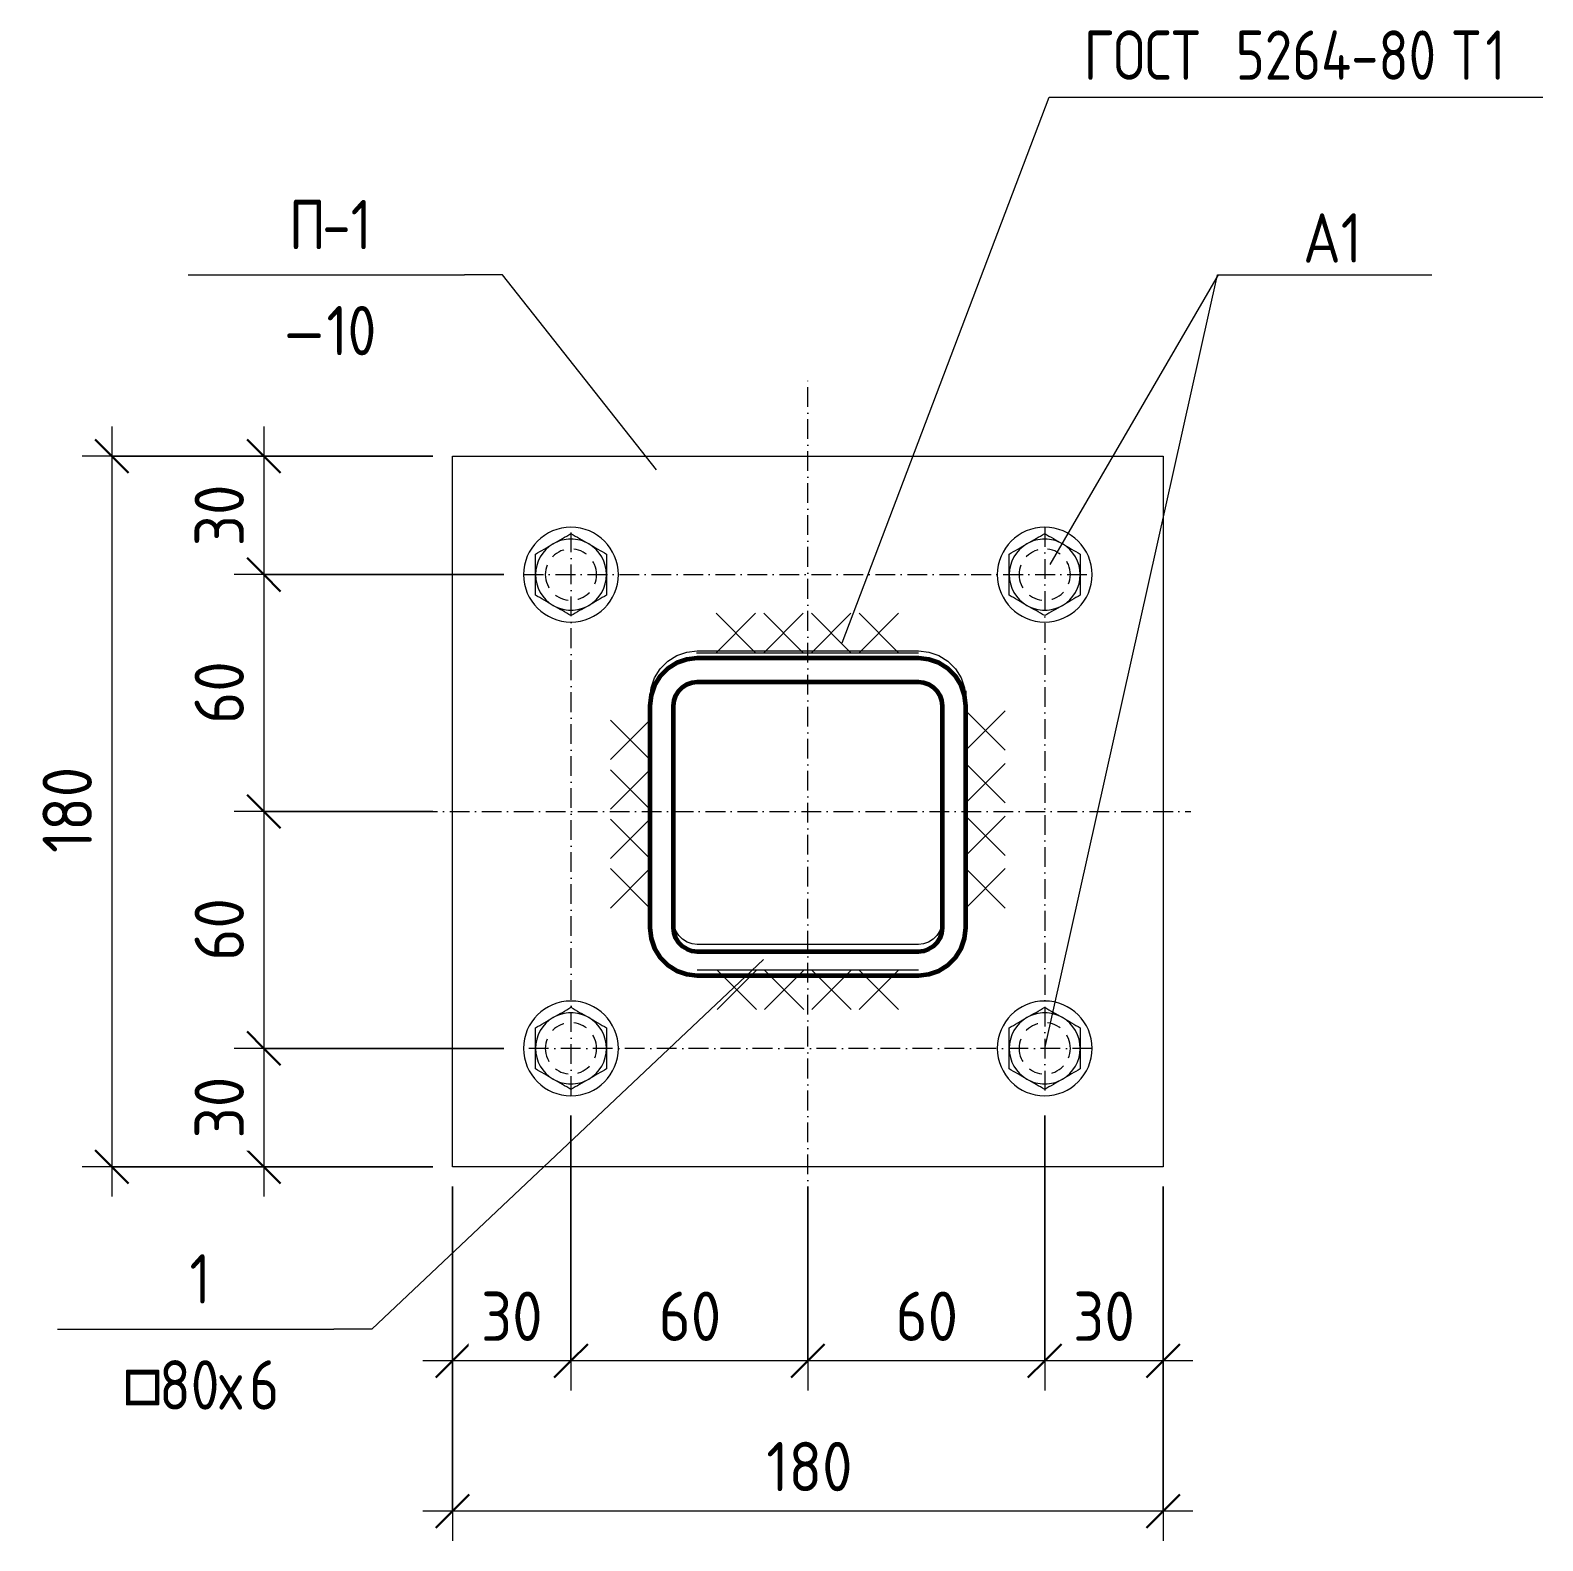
# Model space of a CAD drawing. Header units: millimetres. Extents: x 38797 to 82950, y -34477 to 2697.
# Drawn here: x 80761.9 to 81145.1, y 60 to 442.6 of the extents above; entities that cross this region are included whole.
import ezdxf

# ---------------------------------------------------------------- set-up
doc = ezdxf.new("R2010")
doc.units = ezdxf.units.MM
doc.linetypes.add('01 Штриховая _4 мм_', pattern=[6, 3.5, -2.5])
doc.linetypes.add('02 Штрихпунктирная _5 мм_', pattern=[8, 5, -1.5, 0, -1.5])
for name, color, linetype, lineweight in [('AA_Dim', 7, 'Continuous', 9), ('AA_Dim-5', 7, 'Continuous', 9), ('AA_Linii', 7, 'Continuous', 9), ('AA_Oformlenie', 7, 'Continuous', 9), ('AA_Vinoska', 7, 'Continuous', 9), ('AF_Balki', 7, 'Continuous', 20), ('KR_Detal', 7, 'Continuous', 20)]:
    doc.layers.add(name, color=color, linetype=linetype, lineweight=lineweight)
doc.styles.add('GOST Common_1', font='GOST_Common.ttf', dxfattribs={"width": 0.85, "height": 12.5})
doc.styles.add('ISOCPEUR_5', font='isocpeur.TTF', dxfattribs={"width": 0.9, "height": 12.5})
doc.styles.add('ISOCPEUR_7', font='isocpeur.TTF', dxfattribs={"width": 0.85, "height": 12.5})
doc.styles.add('ISOCPEUR_8', font='isocpeur.TTF', dxfattribs={"width": 0.85, "height": 12.5})
doc.dimstyles.new('01_Точн_3_знака__непрозр__2', dxfattribs={"dimscale": 304.8, "dimtxt": 12.534437, "dimasz": 0.027887, "dimexe": 0.024606, "dimexo": 0.016404, "dimgap": 0.004101, "dimtad": 1, "dimdec": 3, "dimrnd": 0.001, "dimdsep": 46, "dimtxsty": 'ISOCPEUR_5', "dimblk1": 'OBLIQUE', "dimblk2": 'OBLIQUE', "dimsah": 1, "dimcen": 0.09, "dimdle": 0.024606, "dimazin": 0, "dimtfac": 1, "dimtdec": 4, "dimtix": 1, "dimtmove": 0, "dimatfit": 3, "dimfxl": 1, "dimtvp": 1, "dimtfill": 1, "dimtolj": 1, "dimtzin": 0, "dimlwd": 18, "dimlwe": 18, "dimarcsym": 2})

# ---------------------------------------------------------------- blocks, each defined once
blk = doc.blocks.new('354_Прокат Лист _НесКаркас_РабПлоск_ - 354_Прокат Лист _НесКаркас_РабПлоск_-3866538-б-б')
at = {"layer": 'AF_Balki'}
for p, q in [((41085.06, 154.68), (41085.06, 334.68)), ((41085.06, 334.68), (41265.06, 334.68)), ((41265.06, 334.68), (41265.06, 154.68)), ((41265.06, 154.68), (41085.06, 154.68))]:
    blk.add_line(p, q, dxfattribs=at)
blk = doc.blocks.new('354_Анкер клиновой _СоедНесК_РабПлоск_ - M12x120_20-3789180-б-б')
at = {"layer": 'KR_Detal'}
for start, end in [(120, 180), (90, 120), (60, 90), (360, 60), (180, 240), (300, 360), (240, 270), (270, 300)]:
    blk.add_arc((41235.06, 304.68), 9, start, end, dxfattribs=at)
for points in [[(41230.56, 312.48), (41231.35, 312.93), (41232.89, 313.82), (41234.35, 314.67), (41235.06, 315.08)], [(41235.06, 315.08), (41235.77, 314.67), (41237.24, 313.82), (41238.77, 312.93), (41239.56, 312.48)], [(41226.06, 309.88), (41226.77, 310.29), (41228.24, 311.14), (41229.77, 312.02), (41230.56, 312.48)], [(41239.56, 312.48), (41240.35, 312.02), (41241.89, 311.14), (41243.35, 310.29), (41244.06, 309.88)], [(41226.06, 304.68), (41226.06, 305.59), (41226.06, 307.37), (41226.06, 309.06), (41226.06, 309.88)], [(41244.06, 309.88), (41244.06, 309.06), (41244.06, 307.37), (41244.06, 305.59), (41244.06, 304.68)], [(41226.06, 299.49), (41226.06, 300.31), (41226.06, 302), (41226.06, 303.78), (41226.06, 304.68)], [(41244.06, 304.68), (41244.06, 303.78), (41244.06, 302), (41244.06, 300.31), (41244.06, 299.49)], [(41230.56, 296.89), (41229.77, 297.34), (41228.24, 298.23), (41226.77, 299.08), (41226.06, 299.49)], [(41244.06, 299.49), (41243.35, 299.08), (41241.89, 298.23), (41240.35, 297.34), (41239.56, 296.89)], [(41235.06, 294.29), (41234.35, 294.7), (41232.89, 295.55), (41231.35, 296.44), (41230.56, 296.89)], [(41239.56, 296.89), (41238.77, 296.44), (41237.24, 295.55), (41235.77, 294.7), (41235.06, 294.29)]]:
    blk.add_open_spline(points, degree=3, dxfattribs=at)
blk = doc.blocks.new('354_Анкер клиновой _СоедНесК_РабПлоск_ - M12x120_20-3803632-б-б')
at = {"layer": 'KR_Detal'}
for start, end in [(120, 180), (90, 120), (60, 90), (0, 60), (180, 240), (300, 0), (240, 270), (270, 300)]:
    blk.add_arc((41235.06, 184.68), 9, start, end, dxfattribs=at)
for points in [[(41226.06, 189.88), (41226.77, 190.29), (41228.24, 191.14), (41229.77, 192.02), (41230.56, 192.48)], [(41230.56, 192.48), (41231.35, 192.93), (41232.89, 193.82), (41234.35, 194.67), (41235.06, 195.08)], [(41235.06, 195.08), (41235.77, 194.67), (41237.24, 193.82), (41238.77, 192.93), (41239.56, 192.48)], [(41239.56, 192.48), (41240.35, 192.02), (41241.89, 191.14), (41243.35, 190.29), (41244.06, 189.88)], [(41226.06, 184.68), (41226.06, 185.59), (41226.06, 187.37), (41226.06, 189.06), (41226.06, 189.88)], [(41244.06, 189.88), (41244.06, 189.06), (41244.06, 187.37), (41244.06, 185.59), (41244.06, 184.68)], [(41226.06, 179.49), (41226.06, 180.31), (41226.06, 182), (41226.06, 183.78), (41226.06, 184.68)], [(41244.06, 184.68), (41244.06, 183.78), (41244.06, 182), (41244.06, 180.31), (41244.06, 179.49)], [(41230.56, 176.89), (41229.77, 177.34), (41228.24, 178.23), (41226.77, 179.08), (41226.06, 179.49)], [(41235.06, 174.29), (41234.35, 174.7), (41232.89, 175.55), (41231.35, 176.44), (41230.56, 176.89)], [(41239.56, 176.89), (41238.77, 176.44), (41237.24, 175.55), (41235.77, 174.7), (41235.06, 174.29)], [(41244.06, 179.49), (41243.35, 179.08), (41241.89, 178.23), (41240.35, 177.34), (41239.56, 176.89)]]:
    blk.add_open_spline(points, degree=3, dxfattribs=at)
blk = doc.blocks.new('354_Анкер клиновой _СоедНесК_РабПлоск_ - M12x120_20-V89-б-б')
at = {"layer": 'KR_Detal'}
for start, end in [(120, 180), (90, 120), (60, 90), (360, 60), (180, 240), (300, 360), (240, 270), (270, 300)]:
    blk.add_arc((41115.06, 304.68), 9, start, end, dxfattribs=at)
for points in [[(41110.56, 312.48), (41111.35, 312.93), (41112.89, 313.82), (41114.35, 314.67), (41115.06, 315.08)], [(41115.06, 315.08), (41115.77, 314.67), (41117.24, 313.82), (41118.77, 312.93), (41119.56, 312.48)], [(41106.06, 309.88), (41106.77, 310.29), (41108.24, 311.14), (41109.77, 312.02), (41110.56, 312.48)], [(41119.56, 312.48), (41120.35, 312.02), (41121.89, 311.14), (41123.35, 310.29), (41124.06, 309.88)], [(41106.06, 304.68), (41106.06, 305.59), (41106.06, 307.37), (41106.06, 309.06), (41106.06, 309.88)], [(41124.06, 309.88), (41124.06, 309.06), (41124.06, 307.37), (41124.06, 305.59), (41124.06, 304.68)], [(41106.06, 299.49), (41106.06, 300.31), (41106.06, 302), (41106.06, 303.78), (41106.06, 304.68)], [(41124.06, 304.68), (41124.06, 303.78), (41124.06, 302), (41124.06, 300.31), (41124.06, 299.49)], [(41110.56, 296.89), (41109.77, 297.34), (41108.24, 298.23), (41106.77, 299.08), (41106.06, 299.49)], [(41124.06, 299.49), (41123.35, 299.08), (41121.89, 298.23), (41120.35, 297.34), (41119.56, 296.89)], [(41115.06, 294.29), (41114.35, 294.7), (41112.89, 295.55), (41111.35, 296.44), (41110.56, 296.89)], [(41119.56, 296.89), (41118.77, 296.44), (41117.24, 295.55), (41115.77, 294.7), (41115.06, 294.29)]]:
    blk.add_open_spline(points, degree=3, dxfattribs=at)
blk = doc.blocks.new('354_Анкер клиновой _СоедНесК_РабПлоск_ - M12x120_20-V91-б-б')
at = {"layer": 'KR_Detal'}
for start, end in [(120, 180), (90, 120), (60, 90), (0, 60), (180, 240), (300, 0), (240, 270), (270, 300)]:
    blk.add_arc((41115.06, 184.68), 9, start, end, dxfattribs=at)
for points in [[(41106.06, 189.88), (41106.77, 190.29), (41108.24, 191.14), (41109.77, 192.02), (41110.56, 192.48)], [(41110.56, 192.48), (41111.35, 192.93), (41112.89, 193.82), (41114.35, 194.67), (41115.06, 195.08)], [(41115.06, 195.08), (41115.77, 194.67), (41117.24, 193.82), (41118.77, 192.93), (41119.56, 192.48)], [(41119.56, 192.48), (41120.35, 192.02), (41121.89, 191.14), (41123.35, 190.29), (41124.06, 189.88)], [(41106.06, 184.68), (41106.06, 185.59), (41106.06, 187.37), (41106.06, 189.06), (41106.06, 189.88)], [(41124.06, 189.88), (41124.06, 189.06), (41124.06, 187.37), (41124.06, 185.59), (41124.06, 184.68)], [(41106.06, 179.49), (41106.06, 180.31), (41106.06, 182), (41106.06, 183.78), (41106.06, 184.68)], [(41124.06, 184.68), (41124.06, 183.78), (41124.06, 182), (41124.06, 180.31), (41124.06, 179.49)], [(41110.56, 176.89), (41109.77, 177.34), (41108.24, 178.23), (41106.77, 179.08), (41106.06, 179.49)], [(41115.06, 174.29), (41114.35, 174.7), (41112.89, 175.55), (41111.35, 176.44), (41110.56, 176.89)], [(41119.56, 176.89), (41118.77, 176.44), (41117.24, 175.55), (41115.77, 174.7), (41115.06, 174.29)], [(41124.06, 179.49), (41123.35, 179.08), (41121.89, 178.23), (41120.35, 177.34), (41119.56, 176.89)]]:
    blk.add_open_spline(points, degree=3, dxfattribs=at)
blk = doc.blocks.new('354_Шайба_ГОСТ 11371-78_СоедНесК_РабПлоск_ - Шайба_ГОСТ 11371-78-3791985-б-б')
at = {"layer": 'KR_Detal'}
for start, end in [(360, 180), (180, 0)]:
    blk.add_arc((41235.06, 304.68), 12, start, end, dxfattribs=at)
at = {"layer": 'KR_Detal', "linetype": '01 Штриховая _4 мм_', "lineweight": 9}
for start, end in [(0, 180), (180, 0)]:
    blk.add_arc((41235.06, 304.68), 6.5, start, end, dxfattribs=at)
blk = doc.blocks.new('354_Шайба_ГОСТ 11371-78_СоедНесК_РабПлоск_ - Шайба_ГОСТ 11371-78-3803743-б-б')
at = {"layer": 'KR_Detal'}
for start, end in [(360, 180), (180, 360)]:
    blk.add_arc((41235.06, 184.68), 12, start, end, dxfattribs=at)
at = {"layer": 'KR_Detal', "linetype": '01 Штриховая _4 мм_', "lineweight": 9}
for start, end in [(0, 180), (180, 0)]:
    blk.add_arc((41235.06, 184.68), 6.5, start, end, dxfattribs=at)
blk = doc.blocks.new('354_Шайба_ГОСТ 11371-78_СоедНесК_РабПлоск_ - Шайба_ГОСТ 11371-78-V90-б-б')
at = {"layer": 'KR_Detal'}
for start, end in [(360, 180), (180, 360)]:
    blk.add_arc((41115.06, 304.68), 12, start, end, dxfattribs=at)
at = {"layer": 'KR_Detal', "linetype": '01 Штриховая _4 мм_', "lineweight": 9}
for start, end in [(0, 180), (180, 0)]:
    blk.add_arc((41115.06, 304.68), 6.5, start, end, dxfattribs=at)
blk = doc.blocks.new('354_Шайба_ГОСТ 11371-78_СоедНесК_РабПлоск_ - Шайба_ГОСТ 11371-78-V92-б-б')
at = {"layer": 'KR_Detal'}
for start, end in [(0, 180), (180, 0)]:
    blk.add_arc((41115.06, 184.68), 12, start, end, dxfattribs=at)
at = {"layer": 'KR_Detal', "linetype": '01 Штриховая _4 мм_', "lineweight": 9}
for start, end in [(0, 180), (180, 0)]:
    blk.add_arc((41115.06, 184.68), 6.5, start, end, dxfattribs=at)
blk = doc.blocks.new('Последовательность узлов - Сплошная 2мм М5-2304530-б-б')
at = {"layer": 'AA_Oformlenie'}
for p, q in [((41215.06, 275.21), (41215.06, 255.21)), ((41225.06, 270.21), (41215.06, 260.21)), ((41225.06, 260.21), (41215.06, 270.21)), ((41215.06, 261.87), (41215.06, 241.87)), ((41225.06, 256.87), (41215.06, 246.87)), ((41225.06, 246.87), (41215.06, 256.87)), ((41215.06, 248.54), (41215.06, 228.54)), ((41225.06, 243.54), (41215.06, 233.54)), ((41225.06, 233.54), (41215.06, 243.54)), ((41215.06, 235.21), (41215.06, 215.21)), ((41225.06, 230.21), (41215.06, 220.21)), ((41225.06, 220.21), (41215.06, 230.21))]:
    blk.add_line(p, q, dxfattribs=at)
blk = doc.blocks.new('Последовательность узлов - Сплошная 2мм М5-V93-б-б')
at = {"layer": 'AA_Oformlenie'}
for p, q in [((41151.82, 294.88), (41161.82, 284.88)), ((41161.82, 294.88), (41151.82, 284.88)), ((41163.9, 294.88), (41173.9, 284.88)), ((41173.9, 294.88), (41163.9, 284.88)), ((41175.98, 294.88), (41185.98, 284.88)), ((41185.98, 294.88), (41175.98, 284.88)), ((41188.06, 294.88), (41198.06, 284.88)), ((41198.06, 294.88), (41188.06, 284.88)), ((41146.82, 284.88), (41166.82, 284.88)), ((41158.9, 284.88), (41178.9, 284.88)), ((41170.98, 284.88), (41190.98, 284.88)), ((41183.06, 284.88), (41203.06, 284.88))]:
    blk.add_line(p, q, dxfattribs=at)
blk = doc.blocks.new('Последовательность узлов - Сплошная 2мм М5-V94-б-б')
at = {"layer": 'AA_Oformlenie'}
for p, q in [((41135.06, 252.82), (41135.06, 272.82)), ((41125.06, 257.82), (41135.06, 267.82)), ((41125.06, 267.82), (41135.06, 257.82)), ((41135.06, 240.28), (41135.06, 260.28)), ((41125.06, 245.28), (41135.06, 255.28)), ((41125.06, 255.28), (41135.06, 245.28)), ((41135.06, 227.74), (41135.06, 247.74)), ((41125.06, 232.74), (41135.06, 242.74)), ((41125.06, 242.74), (41135.06, 232.74)), ((41135.06, 215.21), (41135.06, 235.21)), ((41125.06, 220.21), (41135.06, 230.21)), ((41125.06, 230.21), (41135.06, 220.21))]:
    blk.add_line(p, q, dxfattribs=at)
blk = doc.blocks.new('Последовательность узлов - Сплошная 2мм М5-V95-б-б')
at = {"layer": 'AA_Oformlenie'}
for p, q in [((41167.06, 204.5), (41147.06, 204.5)), ((41162.06, 194.5), (41152.06, 204.5)), ((41152.06, 194.5), (41162.06, 204.5)), ((41179.06, 204.5), (41159.06, 204.5)), ((41174.06, 194.5), (41164.06, 204.5)), ((41164.06, 194.5), (41174.06, 204.5)), ((41191.06, 204.5), (41171.06, 204.5)), ((41186.06, 194.5), (41176.06, 204.5)), ((41176.06, 194.5), (41186.06, 204.5)), ((41203.06, 204.5), (41183.06, 204.5)), ((41198.06, 194.5), (41188.06, 204.5)), ((41188.06, 194.5), (41198.06, 204.5))]:
    blk.add_line(p, q, dxfattribs=at)
blk = doc.blocks.new('DIMBLOCK74-б-б')
at = {"layer": 'AA_Dim-5', "lineweight": 18}
for p, q in [((81018.92, 167.68), (81018.92, 98.04)), ((81018.92, 105.54), (81018.92, 167.68)), ((81048.92, 149.68), (81048.92, 98.04)), ((81048.92, 105.54), (81048.92, 149.68)), ((81056.42, 105.54), (81018.92, 105.54))]:
    blk.add_line(p, q, dxfattribs=at)
at = {"layer": 'AA_Dim-5', "lineweight": 30}
for p, q in [((81018.92, 105.54), (81023.17, 109.79)), ((81048.92, 105.54), (81053.17, 109.79)), ((81018.92, 105.54), (81014.67, 101.29)), ((81048.92, 105.54), (81044.67, 101.29))]:
    blk.add_line(p, q, dxfattribs=at)
at = {"layer": 'AA_Dim-5', "color": 0, "lineweight": 18, "insert": (81026.12, 123.07), "char_height": 12.5, "width": 18.7307, "attachment_point": 1, "line_spacing_factor": 1.135194, "style": 'ISOCPEUR_5', "bg_fill": 3, "box_fill_scale": 1.25, "bg_fill_color": 256, "bg_fill_true_color": 13158600, "bg_fill_transparency": 0}
blk.add_mtext('30', dxfattribs=at)
blk = doc.blocks.new('_Oblique')
at = {"color": 0, "linetype": 'ByBlock', "lineweight": -2}
blk.add_line((-0.5, -0.5), (0.5, 0.5), dxfattribs=at)
blk = doc.blocks.new('DIMBLOCK75-б-б')
at = {"layer": 'AA_Dim-5', "lineweight": 18}
for p, q in [((81018.92, 167.68), (81018.92, 98.04)), ((81018.92, 105.54), (81018.92, 167.68)), ((80958.92, 149.68), (80958.92, 98.04)), ((80958.92, 105.54), (80958.92, 149.68)), ((81018.92, 105.54), (80958.92, 105.54))]:
    blk.add_line(p, q, dxfattribs=at)
at = {"layer": 'AA_Dim-5', "lineweight": 30}
for p, q in [((80958.92, 105.54), (80963.17, 109.79)), ((81018.92, 105.54), (81023.17, 109.79)), ((80958.92, 105.54), (80954.67, 101.29)), ((81018.92, 105.54), (81014.67, 101.29))]:
    blk.add_line(p, q, dxfattribs=at)
at = {"layer": 'AA_Dim-5', "color": 0, "lineweight": 18, "insert": (80981.12, 123.07), "char_height": 12.5, "width": 18.7307, "attachment_point": 1, "line_spacing_factor": 1.135194, "style": 'ISOCPEUR_5', "bg_fill": 3, "box_fill_scale": 1.25, "bg_fill_color": 256, "bg_fill_true_color": 13158600, "bg_fill_transparency": 0}
blk.add_mtext('60', dxfattribs=at)
blk = doc.blocks.new('DIMBLOCK76-б-б')
at = {"layer": 'AA_Dim-5', "lineweight": 18}
for p, q in [((80898.92, 167.68), (80898.92, 98.04)), ((80898.92, 105.54), (80898.92, 167.68)), ((80958.92, 149.68), (80958.92, 98.04)), ((80958.92, 105.54), (80958.92, 149.68)), ((80958.92, 105.54), (80898.92, 105.54))]:
    blk.add_line(p, q, dxfattribs=at)
at = {"layer": 'AA_Dim-5', "lineweight": 30}
for p, q in [((80898.92, 105.54), (80903.17, 109.79)), ((80958.92, 105.54), (80963.17, 109.79)), ((80898.92, 105.54), (80894.67, 101.29)), ((80958.92, 105.54), (80954.67, 101.29))]:
    blk.add_line(p, q, dxfattribs=at)
at = {"layer": 'AA_Dim-5', "color": 0, "lineweight": 18, "insert": (80921.12, 123.07), "char_height": 12.5, "width": 18.7307, "attachment_point": 1, "line_spacing_factor": 1.135194, "style": 'ISOCPEUR_5', "bg_fill": 3, "box_fill_scale": 1.25, "bg_fill_color": 256, "bg_fill_true_color": 13158600, "bg_fill_transparency": 0}
blk.add_mtext('60', dxfattribs=at)
blk = doc.blocks.new('DIMBLOCK77-б-б')
at = {"layer": 'AA_Dim-5', "lineweight": 18}
for p, q in [((80898.92, 167.68), (80898.92, 98.04)), ((80898.92, 105.54), (80898.92, 167.68)), ((80868.92, 149.68), (80868.92, 98.04)), ((80868.92, 105.54), (80868.92, 149.68)), ((80898.92, 105.54), (80861.42, 105.54))]:
    blk.add_line(p, q, dxfattribs=at)
at = {"layer": 'AA_Dim-5', "lineweight": 30}
for p, q in [((80868.92, 105.54), (80873.17, 109.79)), ((80898.92, 105.54), (80903.17, 109.79)), ((80868.92, 105.54), (80864.67, 101.29)), ((80898.92, 105.54), (80894.67, 101.29))]:
    blk.add_line(p, q, dxfattribs=at)
at = {"layer": 'AA_Dim-5', "color": 0, "lineweight": 18, "insert": (80876.12, 123.07), "char_height": 12.5, "width": 18.7307, "attachment_point": 1, "line_spacing_factor": 1.135194, "style": 'ISOCPEUR_5', "bg_fill": 3, "box_fill_scale": 1.25, "bg_fill_color": 256, "bg_fill_true_color": 13158600, "bg_fill_transparency": 0}
blk.add_mtext('30', dxfattribs=at)
blk = doc.blocks.new('DIMBLOCK78-б-б')
at = {"layer": 'AA_Dim-5', "lineweight": 18}
for p, q in [((80868.92, 149.68), (80868.92, 59.96)), ((80868.92, 67.46), (80868.92, 149.68)), ((81048.92, 149.68), (81048.92, 59.96)), ((81048.92, 67.46), (81048.92, 149.68)), ((81056.42, 67.46), (80861.42, 67.46))]:
    blk.add_line(p, q, dxfattribs=at)
at = {"layer": 'AA_Dim-5', "lineweight": 30}
for p, q in [((80868.92, 67.46), (80873.17, 71.71)), ((81048.92, 67.46), (81053.17, 71.71)), ((80868.92, 67.46), (80864.67, 63.21)), ((81048.92, 67.46), (81044.67, 63.21))]:
    blk.add_line(p, q, dxfattribs=at)
at = {"layer": 'AA_Dim-5', "color": 0, "lineweight": 18, "insert": (80948.4, 85), "char_height": 12.5, "width": 25.2581, "attachment_point": 1, "line_spacing_factor": 1.135194, "style": 'ISOCPEUR_5', "bg_fill": 3, "box_fill_scale": 1.25, "bg_fill_color": 256, "bg_fill_true_color": 13158600, "bg_fill_transparency": 0}
blk.add_mtext('180', dxfattribs=at)
blk = doc.blocks.new('DIMBLOCK79-б-б')
at = {"layer": 'AA_Dim-5', "lineweight": 18}
for p, q in [((80821.12, 342.18), (80821.12, 304.68)), ((80863.92, 334.68), (80813.62, 334.68)), ((80821.12, 334.68), (80863.92, 334.68)), ((80881.92, 304.68), (80813.62, 304.68)), ((80821.12, 304.68), (80881.92, 304.68))]:
    blk.add_line(p, q, dxfattribs=at)
at = {"layer": 'AA_Dim-5', "lineweight": 30}
for p, q in [((80821.12, 334.68), (80816.87, 338.93)), ((80821.12, 334.68), (80825.37, 330.43)), ((80821.12, 304.68), (80816.87, 308.93)), ((80821.12, 304.68), (80825.37, 300.43))]:
    blk.add_line(p, q, dxfattribs=at)
at = {"layer": 'AA_Dim-5', "color": 0, "lineweight": 18, "insert": (80803.58, 311.88), "char_height": 12.5, "width": 18.7307, "attachment_point": 1, "rotation": 90, "line_spacing_factor": 1.135194, "style": 'ISOCPEUR_5', "bg_fill": 3, "box_fill_scale": 1.25, "bg_fill_color": 256, "bg_fill_true_color": 13158600, "bg_fill_transparency": 0}
blk.add_mtext('30', dxfattribs=at)
blk = doc.blocks.new('DIMBLOCK80-б-б')
at = {"layer": 'AA_Dim-5', "lineweight": 30}
for p, q in [((80821.12, 304.68), (80816.87, 308.93)), ((80821.12, 304.68), (80825.37, 300.43)), ((80821.12, 244.68), (80816.87, 248.93)), ((80821.12, 244.68), (80825.37, 240.43))]:
    blk.add_line(p, q, dxfattribs=at)
at = {"layer": 'AA_Dim-5', "lineweight": 18}
for p, q in [((80881.92, 304.68), (80813.62, 304.68)), ((80821.12, 304.68), (80821.12, 244.68)), ((80821.12, 304.68), (80881.92, 304.68)), ((80863.92, 244.68), (80813.62, 244.68)), ((80821.12, 244.68), (80863.92, 244.68))]:
    blk.add_line(p, q, dxfattribs=at)
at = {"layer": 'AA_Dim-5', "color": 0, "lineweight": 18, "insert": (80803.58, 266.88), "char_height": 12.5, "width": 18.7307, "attachment_point": 1, "rotation": 90, "line_spacing_factor": 1.135194, "style": 'ISOCPEUR_5', "bg_fill": 3, "box_fill_scale": 1.25, "bg_fill_color": 256, "bg_fill_true_color": 13158600, "bg_fill_transparency": 0}
blk.add_mtext('60', dxfattribs=at)
blk = doc.blocks.new('DIMBLOCK81-б-б')
at = {"layer": 'AA_Dim-5', "lineweight": 30}
for p, q in [((80821.12, 244.68), (80816.87, 248.93)), ((80821.12, 244.68), (80825.37, 240.43)), ((80821.12, 184.68), (80816.87, 188.93)), ((80821.12, 184.68), (80825.37, 180.43))]:
    blk.add_line(p, q, dxfattribs=at)
at = {"layer": 'AA_Dim-5', "lineweight": 18}
for p, q in [((80863.92, 244.68), (80813.62, 244.68)), ((80821.12, 244.68), (80821.12, 184.68)), ((80821.12, 244.68), (80863.92, 244.68)), ((80881.92, 184.68), (80813.62, 184.68)), ((80821.12, 184.68), (80881.92, 184.68))]:
    blk.add_line(p, q, dxfattribs=at)
at = {"layer": 'AA_Dim-5', "color": 0, "lineweight": 18, "insert": (80803.58, 206.88), "char_height": 12.5, "width": 18.7307, "attachment_point": 1, "rotation": 90, "line_spacing_factor": 1.135194, "style": 'ISOCPEUR_5', "bg_fill": 3, "box_fill_scale": 1.25, "bg_fill_color": 256, "bg_fill_true_color": 13158600, "bg_fill_transparency": 0}
blk.add_mtext('60', dxfattribs=at)
blk = doc.blocks.new('DIMBLOCK82-б-б')
at = {"layer": 'AA_Dim-5', "lineweight": 30}
for p, q in [((80821.12, 184.68), (80816.87, 188.93)), ((80821.12, 184.68), (80825.37, 180.43)), ((80821.12, 154.68), (80816.87, 158.93)), ((80821.12, 154.68), (80825.37, 150.43))]:
    blk.add_line(p, q, dxfattribs=at)
at = {"layer": 'AA_Dim-5', "lineweight": 18}
for p, q in [((80881.92, 184.68), (80813.62, 184.68)), ((80821.12, 184.68), (80821.12, 147.18)), ((80821.12, 184.68), (80881.92, 184.68)), ((80863.92, 154.68), (80813.62, 154.68)), ((80821.12, 154.68), (80863.92, 154.68))]:
    blk.add_line(p, q, dxfattribs=at)
at = {"layer": 'AA_Dim-5', "color": 0, "lineweight": 18, "insert": (80803.58, 161.88), "char_height": 12.5, "width": 18.7307, "attachment_point": 1, "rotation": 90, "line_spacing_factor": 1.135194, "style": 'ISOCPEUR_5', "bg_fill": 3, "box_fill_scale": 1.25, "bg_fill_color": 256, "bg_fill_true_color": 13158600, "bg_fill_transparency": 0}
blk.add_mtext('30', dxfattribs=at)
blk = doc.blocks.new('DIMBLOCK83-б-б')
at = {"layer": 'AA_Dim-5', "lineweight": 18}
for p, q in [((80782.61, 342.18), (80782.61, 147.18)), ((80863.92, 334.68), (80775.11, 334.68)), ((80782.61, 334.68), (80863.92, 334.68)), ((80863.92, 154.68), (80775.11, 154.68)), ((80782.61, 154.68), (80863.92, 154.68))]:
    blk.add_line(p, q, dxfattribs=at)
at = {"layer": 'AA_Dim-5', "lineweight": 30}
for p, q in [((80782.61, 334.68), (80778.36, 338.93)), ((80782.61, 334.68), (80786.86, 330.43)), ((80782.61, 154.68), (80778.36, 158.93)), ((80782.61, 154.68), (80786.86, 150.43))]:
    blk.add_line(p, q, dxfattribs=at)
at = {"layer": 'AA_Dim-5', "color": 0, "lineweight": 18, "insert": (80765.07, 234.16), "char_height": 12.5, "width": 25.2581, "attachment_point": 1, "rotation": 90, "line_spacing_factor": 1.135194, "style": 'ISOCPEUR_5', "bg_fill": 3, "box_fill_scale": 1.25, "bg_fill_color": 256, "bg_fill_true_color": 13158600, "bg_fill_transparency": 0}
blk.add_mtext('180', dxfattribs=at)
blk = doc.blocks.new('044_М_Универсальная с полкой - Марка-3841701-б-б')
at = {"layer": 'AA_Vinoska'}
blk.add_line((41283.1, 380.62), (41333.1, 380.62), dxfattribs=at)
blk = doc.blocks.new('043_М_Балки_Полка - Позиция_Наименование_дп14-3841353-б-б')
at = {"layer": 'AA_Vinoska'}
blk.add_line((41018.1, 380.62), (41088.1, 380.62), dxfattribs=at)
blk = doc.blocks.new('010_Текст с выноской - Текст 2 строки-3808361-б-б')
at = {"layer": 'AA_Vinoska'}
blk.add_line((41236.22, 425.62), (41361.22, 425.62), dxfattribs=at)

msp = doc.modelspace()

# ---------------------------------------------------------------- linework, layer by layer
at = {"layer": 'AA_Linii', "linetype": '02 Штрихпунктирная _5 мм_', "lineweight": 20}
for p, q in [((80958.9292, 144.6842), (80958.9292, 354.6842)), ((80898.9292, 172.6842), (80898.9292, 316.6842)), ((81018.9292, 316.6842), (81018.9292, 172.6842)), ((80886.9292, 304.6842), (81030.9292, 304.6842)), ((80843.9292, 244.6842), (81055.9165, 244.6842)), ((81030.9292, 184.6842), (80886.9292, 184.6842))]:
    msp.add_line(p, q, dxfattribs=at)
at = {"layer": 'AA_Vinoska'}
for p, q in [((80967.6071, 287.4032), (81020.0788, 425.615)), ((80881.5452, 380.6249), (80871.9547, 380.6249)), ((81018.9206, 184.6842), (81062.6833, 380.6249)), ((81020.3379, 307.247), (81062.9051, 380.6249)), ((81062.6833, 380.6249), (81066.9591, 380.6249)), ((81062.9051, 380.6249), (81066.9591, 380.6249)), ((80848.485, 113.5693), (80838.8216, 113.5693))]:
    msp.add_line(p, q, dxfattribs=at)
at = {"layer": 'AF_Balki'}
for p, q in [((80930.9206, 285.3613), (80986.9206, 285.3613)), ((80918.9206, 273.3048), (80918.9206, 271.4698)), ((80998.9206, 271.4698), (80998.9206, 273.3048)), ((80986.9206, 211.0129), (80930.9206, 211.0129))]:
    msp.add_line(p, q, dxfattribs=at)
at = {"layer": 'AF_Balki', "lineweight": 60}
for p, q in [((80986.9206, 283.5263), (80930.9206, 283.5263)), ((80930.9206, 277.498), (80986.9206, 277.498)), ((80918.9206, 271.4698), (80918.9206, 215.2062)), ((80924.9206, 215.2062), (80924.9206, 271.4698)), ((80992.9206, 271.4698), (80992.9206, 215.2062)), ((80998.9206, 215.2062), (80998.9206, 271.4698)), ((80986.9206, 209.1779), (80930.9206, 209.1779)), ((80930.9206, 203.1497), (80986.9206, 203.1497))]:
    msp.add_line(p, q, dxfattribs=at)
at = {"layer": 'AF_Balki', "flags": 128}
for points in [[(80918.9206, 273.3048), (80919.2214, 275.9876), (80920.1089, 278.5359), (80921.5386, 280.8219), (80923.4387, 282.7309), (80925.714, 284.1673), (80928.2503, 285.059), (80930.9206, 285.3613)], [(80986.9206, 285.3613), (80989.5908, 285.059), (80992.1272, 284.1673), (80994.4025, 282.7309), (80996.3026, 280.8219), (80997.7322, 278.5359), (80998.6197, 275.9876), (80998.9206, 273.3048)], [(80930.9206, 211.0129), (80929.5854, 211.1641), (80928.3173, 211.6099), (80927.1796, 212.3281), (80926.2296, 213.2826), (80925.5148, 214.4256), (80925.071, 215.6997), (80924.9378, 216.5914)], [(80992.9034, 216.5914), (80992.7701, 215.6997), (80992.3264, 214.4256), (80991.6116, 213.2826), (80990.6615, 212.3281), (80989.5239, 211.6099), (80988.2557, 211.1641), (80986.9206, 211.0129)]]:
    msp.add_lwpolyline(points, dxfattribs=at)
at = {"layer": 'AF_Balki', "lineweight": 60, "flags": 128}
for points in [[(80930.9206, 283.5263), (80928.2503, 283.224), (80925.714, 282.3323), (80923.4387, 280.8959), (80921.5386, 278.9869), (80920.1089, 276.7009), (80919.2214, 274.1526), (80918.9206, 271.4698)], [(80998.9206, 271.4698), (80998.6197, 274.1526), (80997.7322, 276.7009), (80996.3026, 278.9869), (80994.4025, 280.8959), (80992.1272, 282.3323), (80989.5908, 283.224), (80986.9206, 283.5263)], [(80924.9206, 271.4698), (80925.071, 272.8112), (80925.5148, 274.0853), (80926.2296, 275.2283), (80927.1796, 276.1829), (80928.3173, 276.901), (80929.5854, 277.3469), (80930.9206, 277.498)], [(80986.9206, 277.498), (80988.2557, 277.3469), (80989.5239, 276.901), (80990.6615, 276.1829), (80991.6116, 275.2283), (80992.3264, 274.0853), (80992.7701, 272.8112), (80992.9206, 271.4698)], [(80918.9206, 215.2062), (80919.2214, 212.5234), (80920.1089, 209.9751), (80921.5386, 207.6891), (80923.4387, 205.78), (80925.714, 204.3437), (80928.2503, 203.452), (80930.9206, 203.1497)], [(80930.9206, 209.1779), (80929.5854, 209.3291), (80928.3173, 209.7749), (80927.1796, 210.4931), (80926.2296, 211.4476), (80925.5148, 212.5906), (80925.071, 213.8648), (80924.9206, 215.2062)], [(80986.9206, 203.1497), (80989.5908, 203.452), (80992.1272, 204.3437), (80994.4025, 205.78), (80996.3026, 207.6891), (80997.7322, 209.9751), (80998.6197, 212.5234), (80998.9206, 215.2062)], [(80992.9206, 215.2062), (80992.7701, 213.8648), (80992.3264, 212.5906), (80991.6116, 211.4476), (80990.6615, 210.4931), (80989.5239, 209.7749), (80988.2557, 209.3291), (80986.9206, 209.1779)]]:
    msp.add_lwpolyline(points, dxfattribs=at)

# ---------------------------------------------------------------- block references
at = {"layer": 'AA_Oformlenie'}
for name in ['Последовательность узлов - Сплошная 2мм М5-V93-б-б', 'Последовательность узлов - Сплошная 2мм М5-V94-б-б', 'Последовательность узлов - Сплошная 2мм М5-2304530-б-б', 'Последовательность узлов - Сплошная 2мм М5-V95-б-б']:
    msp.add_blockref(name, (39783.859, 0), dxfattribs=at)
at = {"layer": 'AA_Vinoska'}
for name, p in [('010_Текст с выноской - Текст 2 строки-3808361-б-б', (39783.859, 0)), ('043_М_Балки_Полка - Позиция_Наименование_дп14-3841353-б-б', (39783.859, 0)), ('044_М_Универсальная с полкой - Марка-3841701-б-б', (39783.859, 0)), ('043_М_Балки_Полка - Позиция_Наименование_дп14-3841353-б-б', (39750.7259, -267.0556))]:
    msp.add_blockref(name, p, dxfattribs=at)
at = {"layer": 'AF_Balki'}
msp.add_blockref('354_Прокат Лист _НесКаркас_РабПлоск_ - 354_Прокат Лист _НесКаркас_РабПлоск_-3866538-б-б', (39783.859, 0), dxfattribs=at)
at = {"layer": 'KR_Detal', "linetype": '01 Штриховая _4 мм_', "lineweight": 9}
for name in ['354_Шайба_ГОСТ 11371-78_СоедНесК_РабПлоск_ - Шайба_ГОСТ 11371-78-V90-б-б', '354_Шайба_ГОСТ 11371-78_СоедНесК_РабПлоск_ - Шайба_ГОСТ 11371-78-3791985-б-б', '354_Шайба_ГОСТ 11371-78_СоедНесК_РабПлоск_ - Шайба_ГОСТ 11371-78-V92-б-б', '354_Шайба_ГОСТ 11371-78_СоедНесК_РабПлоск_ - Шайба_ГОСТ 11371-78-3803743-б-б']:
    msp.add_blockref(name, (39783.859, 0), dxfattribs=at)
at = {"layer": 'KR_Detal'}
for name in ['354_Анкер клиновой _СоедНесК_РабПлоск_ - M12x120_20-V89-б-б', '354_Анкер клиновой _СоедНесК_РабПлоск_ - M12x120_20-3789180-б-б', '354_Анкер клиновой _СоедНесК_РабПлоск_ - M12x120_20-V91-б-б', '354_Анкер клиновой _СоедНесК_РабПлоск_ - M12x120_20-3803632-б-б']:
    msp.add_blockref(name, (39783.859, 0), dxfattribs=at)

# ---------------------------------------------------------------- texts
at = {"layer": 'AA_Vinoska', "char_height": 12.5, "attachment_point": 1}
for s, insert, width, style in [('ГОСТ', (81028.7965, 442.5266), 38.841759, 'GOST Common_1'), (' 5264-80 ', (81060.8441, 442.5266), 74.276347, 'GOST Common_1'), ('\\fGOST Common|b0|i0|c204|p34|;\\W.85;Т', (81122.1282, 442.5266), 10.221516, 'GOST Common_1'), ('\\fGOST Common|b0|i0|c204|p34|;\\W.85;1', (81130.5618, 442.5266), 6.473627, 'GOST Common_1'), ('\\fISOCPEUR|b0|i0|c204|p34|;\\W.85;П', (80827.4452, 399.5925), 10.221516, 'ISOCPEUR_7'), ('-1', (80835.8788, 399.5925), 15.672991, 'ISOCPEUR_7'), ('\\fISOCPEUR|b0|i0|c204|p34|;\\W.85;А', (81084.3729, 396.2137), 11.584384, 'ISOCPEUR_7'), ('\\fISOCPEUR|b0|i0|c204|p34|;\\W.85;1', (81093.931, 396.2137), 6.473627, 'ISOCPEUR_7'), ('10', (80837.0015, 372.7376), 15.672991, 'ISOCPEUR_7'), ('\\fISOCPEUR|b0|i0|c204|p34|;\\W.85;—', (80826.3189, 372.7376), 12.947253, 'ISOCPEUR_7'), ('\\fISOCPEUR|b0|i0|c204|p34|;\\W.85;1', (80802.3022, 132.5369), 6.473627, 'ISOCPEUR_7'), ('80', (80794.584, 105.6821), 18.398728, 'ISOCPEUR_7'), ('\\fISOCPEUR|b0|i0|c204|p34|;\\W.85;6', (80817.3547, 105.6821), 9.199364, 'ISOCPEUR_7'), ('\\fISOCPEUR|b0|i0|c130|p34|;\\W.85;□', (80785.0259, 105.6821), 11.584384, 'ISOCPEUR_8'), ('\\fISOCPEUR|b0|i0|c204|p34|;\\W.85;х', (80809.7645, 105.6821), 9.199364, 'ISOCPEUR_7')]:
    msp.add_mtext(s, dxfattribs=dict(at, insert=insert, width=width, style=style))

# ---------------------------------------------------------------- next in the draw order: dimensions: what is measured, and where the dimension line sits
at = {"layer": 'AA_Dim', "lineweight": 18}
dim = msp.add_linear_dim(base=(80821.1189, 304.6842), p1=(80868.9206, 334.6842), p2=(80886.9206, 304.6842), angle=90, dimstyle='01_Точн_3_знака__непрозр__2', override={"dimpost": '<>', "dimfxl": 34.985711}, dxfattribs=at)
dim.commit()
dim.dimension.update_dxf_attribs({"geometry": 'DIMBLOCK79-б-б', "text_midpoint": (80813.6189, 319.6842)})
dim = msp.add_linear_dim(base=(81018.9206, 105.5356), p1=(81048.9206, 154.6842), p2=(81018.9206, 172.6842), dimstyle='01_Точн_3_знака__непрозр__2', override={"dimpost": '<>', "dimfxl": 34.985711}, dxfattribs=at)
dim.commit()
dim.dimension.update_dxf_attribs({"geometry": 'DIMBLOCK74-б-б', "text_midpoint": (81033.9206, 113.0356)})

# ---------------------------------------------------------------- next in the draw order: linework, layer by layer
at = {"layer": 'AA_Vinoska'}
msp.add_line((80920.543, 331.1943), (80881.5452, 380.6249), dxfattribs=at)

# ---------------------------------------------------------------- next in the draw order: dimensions: what is measured, and where the dimension line sits
at = {"layer": 'AA_Dim', "lineweight": 18}
dim = msp.add_linear_dim(base=(80821.1189, 244.6842), p1=(80886.9206, 304.6842), p2=(80868.9206, 244.6842), angle=90, dimstyle='01_Точн_3_знака__непрозр__2', override={"dimpost": '<>', "dimfxl": 62.641839}, dxfattribs=at)
dim.commit()
dim.dimension.update_dxf_attribs({"geometry": 'DIMBLOCK80-б-б', "text_midpoint": (80813.6189, 274.6842)})
dim = msp.add_linear_dim(base=(80958.9206, 105.5356), p1=(81018.9206, 172.6842), p2=(80958.9206, 154.6842), dimstyle='01_Точн_3_знака__непрозр__2', override={"dimpost": '<>', "dimfxl": 62.641839}, dxfattribs=at)
dim.commit()
dim.dimension.update_dxf_attribs({"geometry": 'DIMBLOCK75-б-б', "text_midpoint": (80988.9206, 113.0356)})

# ---------------------------------------------------------------- next in the draw order: dimensions: what is measured, and where the dimension line sits
dim = msp.add_linear_dim(base=(80821.1189, 184.6842), p1=(80868.9206, 244.6842), p2=(80886.9206, 184.6842), angle=90, dimstyle='01_Точн_3_знака__непрозр__2', override={"dimpost": '<>', "dimfxl": 62.641839}, dxfattribs=at)
dim.commit()
dim.dimension.update_dxf_attribs({"geometry": 'DIMBLOCK81-б-б', "text_midpoint": (80813.6189, 214.6842)})
dim = msp.add_linear_dim(base=(80898.9206, 105.5356), p1=(80958.9206, 154.6842), p2=(80898.9206, 172.6842), dimstyle='01_Точн_3_знака__непрозр__2', override={"dimpost": '<>', "dimfxl": 62.641839}, dxfattribs=at)
dim.commit()
dim.dimension.update_dxf_attribs({"geometry": 'DIMBLOCK76-б-б', "text_midpoint": (80928.9206, 113.0356)})

# ---------------------------------------------------------------- next in the draw order: dimensions: what is measured, and where the dimension line sits
dim = msp.add_linear_dim(base=(80868.9206, 105.5356), p1=(80898.9206, 172.6842), p2=(80868.9206, 154.6842), dimstyle='01_Точн_3_знака__непрозр__2', override={"dimpost": '<>', "dimfxl": 34.985711}, dxfattribs=at)
dim.commit()
dim.dimension.update_dxf_attribs({"geometry": 'DIMBLOCK77-б-б', "text_midpoint": (80883.9206, 113.0356)})

# ---------------------------------------------------------------- next in the draw order: dimensions: what is measured, and where the dimension line sits
dim = msp.add_linear_dim(base=(80868.9206, 67.463), p1=(81048.9206, 154.6842), p2=(80868.9206, 154.6842), dimstyle='01_Точн_3_знака__непрозр__2', override={"dimpost": '<>', "dimfxl": 180}, dxfattribs=at)
dim.commit()
dim.dimension.update_dxf_attribs({"geometry": 'DIMBLOCK78-б-б', "text_midpoint": (80958.9206, 74.963)})

# ---------------------------------------------------------------- next in the draw order: dimensions: what is measured, and where the dimension line sits
dim = msp.add_linear_dim(base=(80821.1189, 154.6842), p1=(80886.9206, 184.6842), p2=(80868.9206, 154.6842), angle=90, dimstyle='01_Точн_3_знака__непрозр__2', override={"dimpost": '<>', "dimfxl": 34.985711}, dxfattribs=at)
dim.commit()
dim.dimension.update_dxf_attribs({"geometry": 'DIMBLOCK82-б-б', "text_midpoint": (80813.6189, 169.6842)})

# ---------------------------------------------------------------- next in the draw order: dimensions: what is measured, and where the dimension line sits
dim = msp.add_linear_dim(base=(80782.6056, 154.6842), p1=(80868.9206, 334.6842), p2=(80868.9206, 154.6842), angle=90, dimstyle='01_Точн_3_знака__непрозр__2', override={"dimpost": '<>', "dimfxl": 180}, dxfattribs=at)
dim.commit()
dim.dimension.update_dxf_attribs({"geometry": 'DIMBLOCK83-б-б', "text_midpoint": (80775.1056, 244.6842)})

# ---------------------------------------------------------------- next in the draw order: linework, layer by layer
at = {"layer": 'AA_Vinoska'}
msp.add_line((80947.6679, 207.1835), (80848.485, 113.5693), dxfattribs=at)

doc.saveas('drawing.dxf')
